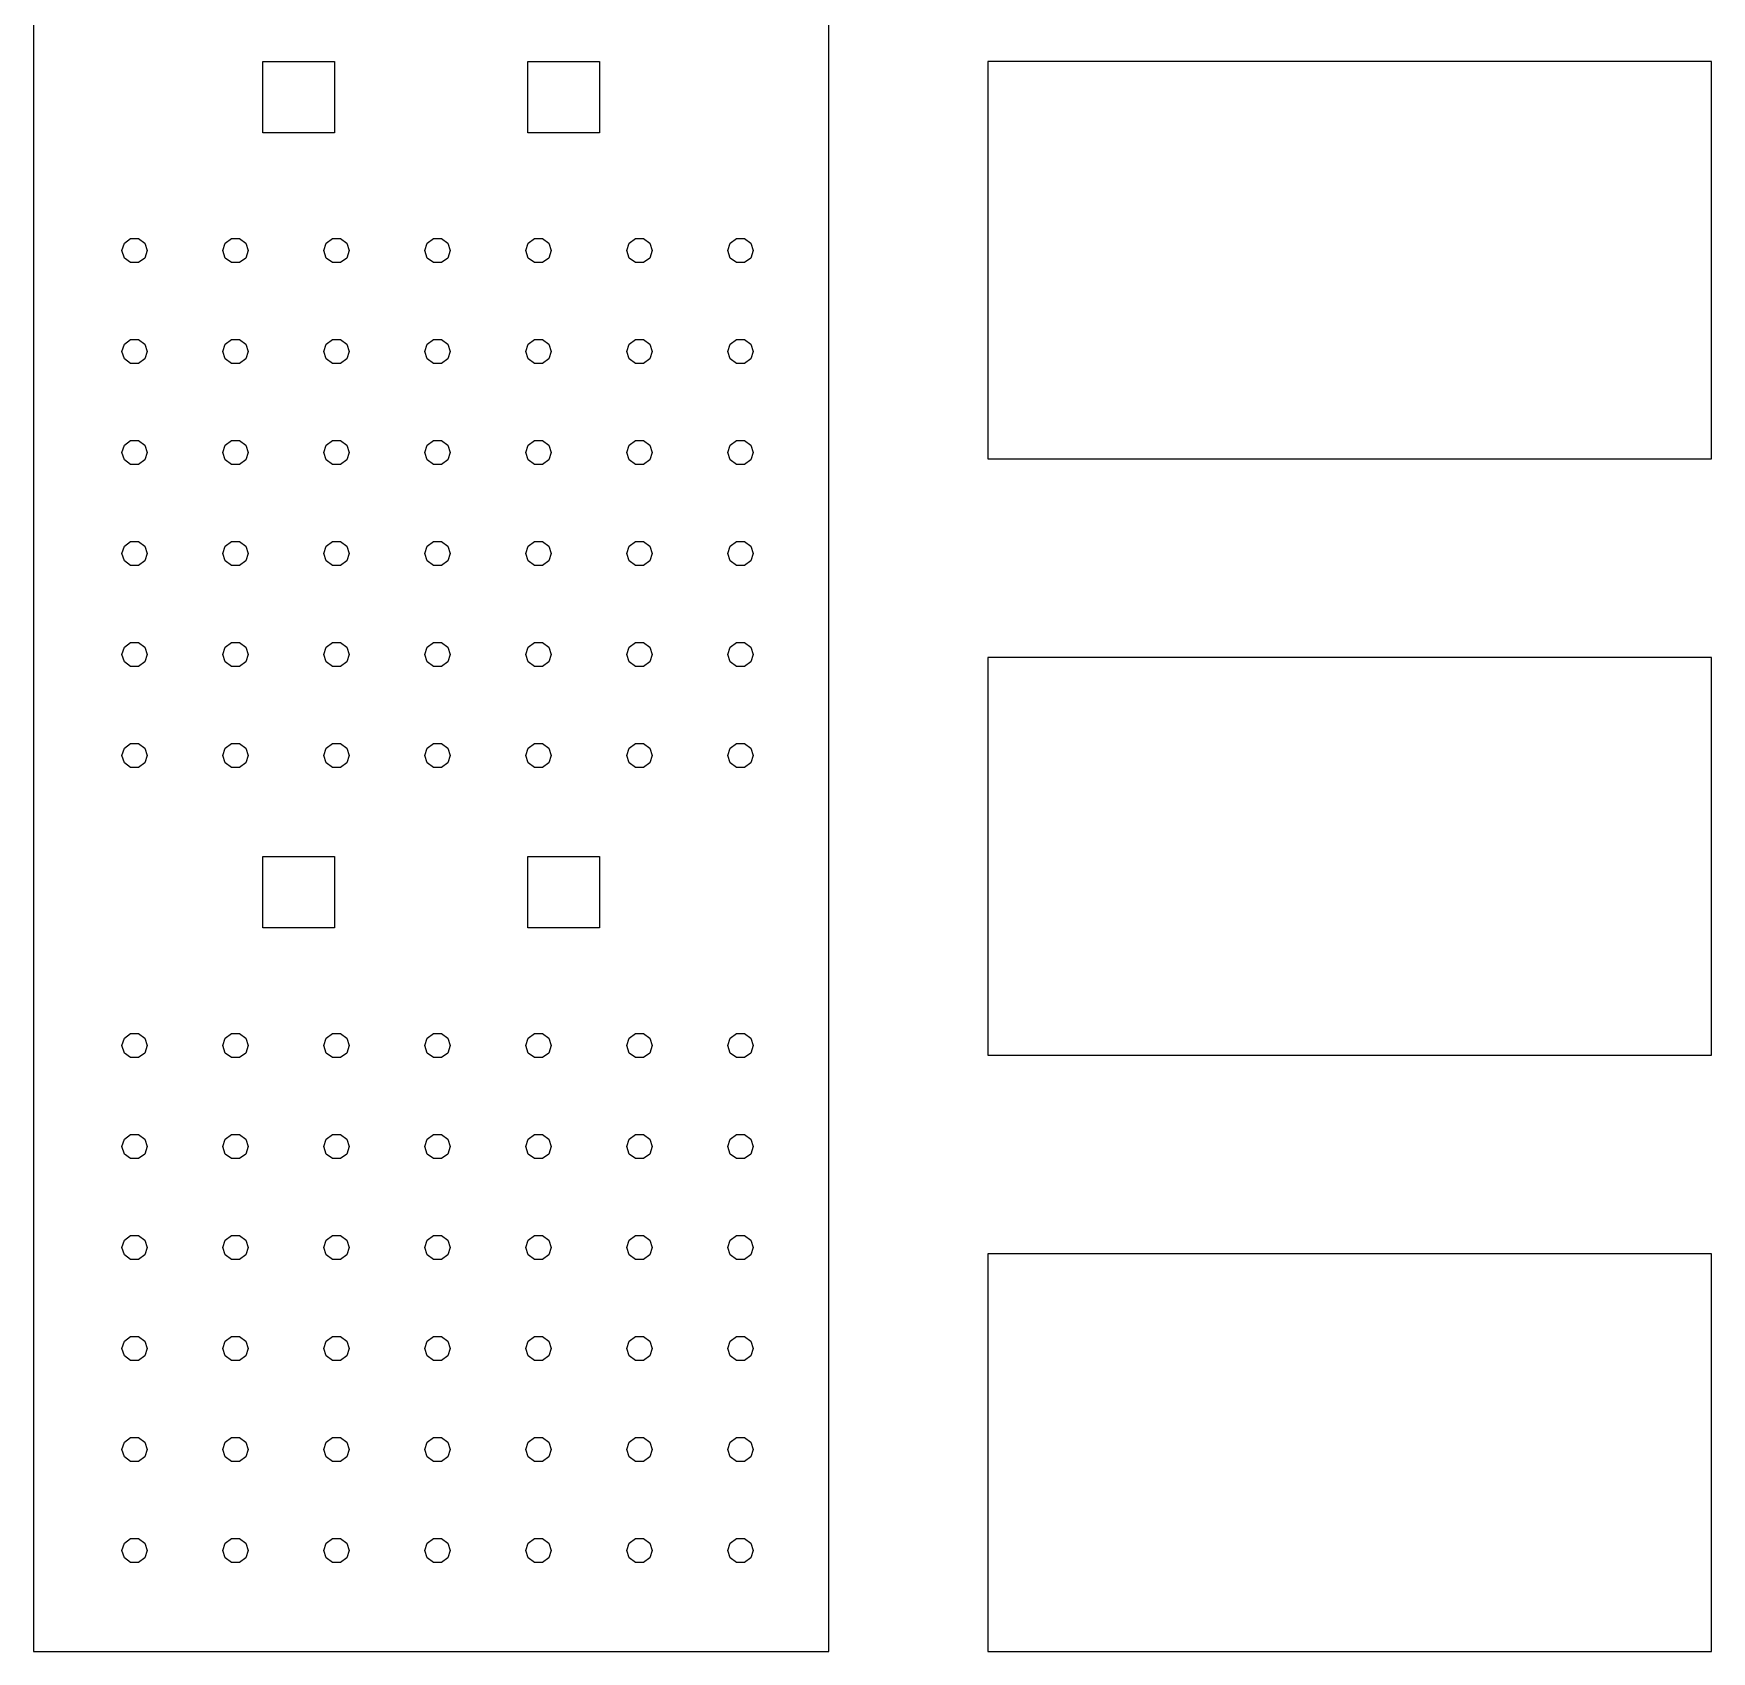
# Model space of a CAD drawing. Header units: metres. Extents: x 0 to 1158, y 0 to 1195.
# Drawn here: x 720 to 1142, y 480 to 887 of the extents above; entities that cross this region are included whole.
import ezdxf

# ---------------------------------------------------------------- set-up
doc = ezdxf.new("R2010")
doc.units = ezdxf.units.M

msp = doc.modelspace()

# ---------------------------------------------------------------- linework, layer by layer
for p, q in [((720, 1180), (720, 480)), ((920, 480), (920, 1180)), ((777.667, 862), (777.667, 880)), ((777.667, 880), (795.667, 880)), ((795.667, 880), (795.667, 862)), ((844.333, 862), (844.333, 880)), ((844.333, 880), (862.333, 880)), ((862.333, 880), (862.333, 862)), ((1142, 880), (960, 880)), ((960, 880), (960, 780)), ((1142, 780), (1142, 880)), ((795.667, 862), (777.667, 862)), ((862.333, 862), (844.333, 862)), ((742.225, 832.4), (742.831, 834.266)), ((742.831, 830.534), (742.225, 832.4)), ((742.831, 834.266), (744.419, 835.42)), ((744.419, 835.42), (746.381, 835.42)), ((746.381, 835.42), (747.969, 834.266)), ((747.969, 834.266), (748.575, 832.4)), ((748.575, 832.4), (747.969, 830.534)), ((767.625, 832.4), (768.231, 834.266)), ((768.231, 830.534), (767.625, 832.4)), ((768.231, 834.266), (769.819, 835.42)), ((769.819, 835.42), (771.781, 835.42)), ((771.781, 835.42), (773.369, 834.266)), ((773.369, 834.266), (773.975, 832.4)), ((773.975, 832.4), (773.369, 830.534)), ((793.025, 832.4), (793.631, 834.266)), ((793.631, 830.534), (793.025, 832.4)), ((793.631, 834.266), (795.219, 835.42)), ((795.219, 835.42), (797.181, 835.42)), ((797.181, 835.42), (798.769, 834.266)), ((798.769, 834.266), (799.375, 832.4)), ((799.375, 832.4), (798.769, 830.534)), ((818.425, 832.4), (819.031, 834.266)), ((819.031, 830.534), (818.425, 832.4)), ((819.031, 834.266), (820.619, 835.42)), ((820.619, 835.42), (822.581, 835.42)), ((822.581, 835.42), (824.169, 834.266)), ((824.169, 834.266), (824.775, 832.4)), ((824.775, 832.4), (824.169, 830.534)), ((843.825, 832.4), (844.431, 834.266)), ((844.431, 830.534), (843.825, 832.4)), ((844.431, 834.266), (846.019, 835.42)), ((846.019, 835.42), (847.981, 835.42)), ((847.981, 835.42), (849.569, 834.266)), ((849.569, 834.266), (850.175, 832.4)), ((850.175, 832.4), (849.569, 830.534)), ((869.225, 832.4), (869.831, 834.266)), ((869.831, 830.534), (869.225, 832.4)), ((869.831, 834.266), (871.419, 835.42)), ((871.419, 835.42), (873.381, 835.42)), ((873.381, 835.42), (874.969, 834.266)), ((874.969, 834.266), (875.575, 832.4)), ((875.575, 832.4), (874.969, 830.534)), ((894.625, 832.4), (895.231, 834.266)), ((895.231, 830.534), (894.625, 832.4)), ((895.231, 834.266), (896.819, 835.42)), ((896.819, 835.42), (898.781, 835.42)), ((898.781, 835.42), (900.369, 834.266)), ((900.369, 834.266), (900.975, 832.4)), ((900.975, 832.4), (900.369, 830.534)), ((744.419, 829.38), (742.831, 830.534)), ((746.381, 829.38), (744.419, 829.38)), ((747.969, 830.534), (746.381, 829.38)), ((769.819, 829.38), (768.231, 830.534)), ((771.781, 829.38), (769.819, 829.38)), ((773.369, 830.534), (771.781, 829.38)), ((795.219, 829.38), (793.631, 830.534)), ((797.181, 829.38), (795.219, 829.38)), ((798.769, 830.534), (797.181, 829.38)), ((820.619, 829.38), (819.031, 830.534)), ((822.581, 829.38), (820.619, 829.38)), ((824.169, 830.534), (822.581, 829.38)), ((846.019, 829.38), (844.431, 830.534)), ((847.981, 829.38), (846.019, 829.38)), ((849.569, 830.534), (847.981, 829.38)), ((871.419, 829.38), (869.831, 830.534)), ((873.381, 829.38), (871.419, 829.38)), ((874.969, 830.534), (873.381, 829.38)), ((896.819, 829.38), (895.231, 830.534)), ((898.781, 829.38), (896.819, 829.38)), ((900.369, 830.534), (898.781, 829.38)), ((742.225, 807), (742.831, 808.866)), ((742.831, 805.134), (742.225, 807)), ((742.831, 808.866), (744.419, 810.02)), ((744.419, 810.02), (746.381, 810.02)), ((746.381, 810.02), (747.969, 808.866)), ((747.969, 808.866), (748.575, 807)), ((748.575, 807), (747.969, 805.134)), ((767.625, 807), (768.231, 808.866)), ((768.231, 805.134), (767.625, 807)), ((768.231, 808.866), (769.819, 810.02)), ((769.819, 810.02), (771.781, 810.02)), ((771.781, 810.02), (773.369, 808.866)), ((773.369, 808.866), (773.975, 807)), ((773.975, 807), (773.369, 805.134)), ((793.025, 807), (793.631, 808.866)), ((793.631, 805.134), (793.025, 807)), ((793.631, 808.866), (795.219, 810.02)), ((795.219, 810.02), (797.181, 810.02)), ((797.181, 810.02), (798.769, 808.866)), ((798.769, 808.866), (799.375, 807)), ((799.375, 807), (798.769, 805.134)), ((818.425, 807), (819.031, 808.866)), ((819.031, 805.134), (818.425, 807)), ((819.031, 808.866), (820.619, 810.02)), ((820.619, 810.02), (822.581, 810.02)), ((822.581, 810.02), (824.169, 808.866)), ((824.169, 808.866), (824.775, 807)), ((824.775, 807), (824.169, 805.134)), ((843.825, 807), (844.431, 808.866)), ((844.431, 805.134), (843.825, 807)), ((844.431, 808.866), (846.019, 810.02)), ((846.019, 810.02), (847.981, 810.02)), ((847.981, 810.02), (849.569, 808.866)), ((849.569, 808.866), (850.175, 807)), ((850.175, 807), (849.569, 805.134)), ((869.225, 807), (869.831, 808.866)), ((869.831, 805.134), (869.225, 807)), ((869.831, 808.866), (871.419, 810.02)), ((871.419, 810.02), (873.381, 810.02)), ((873.381, 810.02), (874.969, 808.866)), ((874.969, 808.866), (875.575, 807)), ((875.575, 807), (874.969, 805.134)), ((894.625, 807), (895.231, 808.866)), ((895.231, 805.134), (894.625, 807)), ((895.231, 808.866), (896.819, 810.02)), ((896.819, 810.02), (898.781, 810.02)), ((898.781, 810.02), (900.369, 808.866)), ((900.369, 808.866), (900.975, 807)), ((900.975, 807), (900.369, 805.134)), ((744.419, 803.98), (742.831, 805.134)), ((746.381, 803.98), (744.419, 803.98)), ((747.969, 805.134), (746.381, 803.98)), ((769.819, 803.98), (768.231, 805.134)), ((771.781, 803.98), (769.819, 803.98)), ((773.369, 805.134), (771.781, 803.98)), ((795.219, 803.98), (793.631, 805.134)), ((797.181, 803.98), (795.219, 803.98)), ((798.769, 805.134), (797.181, 803.98)), ((820.619, 803.98), (819.031, 805.134)), ((822.581, 803.98), (820.619, 803.98)), ((824.169, 805.134), (822.581, 803.98)), ((846.019, 803.98), (844.431, 805.134)), ((847.981, 803.98), (846.019, 803.98)), ((849.569, 805.134), (847.981, 803.98)), ((871.419, 803.98), (869.831, 805.134)), ((873.381, 803.98), (871.419, 803.98)), ((874.969, 805.134), (873.381, 803.98)), ((896.819, 803.98), (895.231, 805.134)), ((898.781, 803.98), (896.819, 803.98)), ((900.369, 805.134), (898.781, 803.98)), ((742.225, 781.6), (742.831, 783.466)), ((742.831, 779.734), (742.225, 781.6)), ((742.831, 783.466), (744.419, 784.62)), ((744.419, 784.62), (746.381, 784.62)), ((746.381, 784.62), (747.969, 783.466)), ((747.969, 783.466), (748.575, 781.6)), ((748.575, 781.6), (747.969, 779.734)), ((767.625, 781.6), (768.231, 783.466)), ((768.231, 779.734), (767.625, 781.6)), ((768.231, 783.466), (769.819, 784.62)), ((769.819, 784.62), (771.781, 784.62)), ((771.781, 784.62), (773.369, 783.466)), ((773.369, 783.466), (773.975, 781.6)), ((773.975, 781.6), (773.369, 779.734)), ((793.025, 781.6), (793.631, 783.466)), ((793.631, 779.734), (793.025, 781.6)), ((793.631, 783.466), (795.219, 784.62)), ((795.219, 784.62), (797.181, 784.62)), ((797.181, 784.62), (798.769, 783.466)), ((798.769, 783.466), (799.375, 781.6)), ((799.375, 781.6), (798.769, 779.734)), ((818.425, 781.6), (819.031, 783.466)), ((819.031, 779.734), (818.425, 781.6)), ((819.031, 783.466), (820.619, 784.62)), ((820.619, 784.62), (822.581, 784.62)), ((822.581, 784.62), (824.169, 783.466)), ((824.169, 783.466), (824.775, 781.6)), ((824.775, 781.6), (824.169, 779.734)), ((843.825, 781.6), (844.431, 783.466)), ((844.431, 779.734), (843.825, 781.6)), ((844.431, 783.466), (846.019, 784.62)), ((846.019, 784.62), (847.981, 784.62)), ((847.981, 784.62), (849.569, 783.466)), ((849.569, 783.466), (850.175, 781.6)), ((850.175, 781.6), (849.569, 779.734)), ((869.225, 781.6), (869.831, 783.466)), ((869.831, 779.734), (869.225, 781.6)), ((869.831, 783.466), (871.419, 784.62)), ((871.419, 784.62), (873.381, 784.62)), ((873.381, 784.62), (874.969, 783.466)), ((874.969, 783.466), (875.575, 781.6)), ((875.575, 781.6), (874.969, 779.734)), ((894.625, 781.6), (895.231, 783.466)), ((895.231, 779.734), (894.625, 781.6)), ((895.231, 783.466), (896.819, 784.62)), ((896.819, 784.62), (898.781, 784.62)), ((898.781, 784.62), (900.369, 783.466)), ((900.369, 783.466), (900.975, 781.6)), ((900.975, 781.6), (900.369, 779.734)), ((744.419, 778.58), (742.831, 779.734)), ((746.381, 778.58), (744.419, 778.58)), ((747.969, 779.734), (746.381, 778.58)), ((769.819, 778.58), (768.231, 779.734)), ((771.781, 778.58), (769.819, 778.58)), ((773.369, 779.734), (771.781, 778.58)), ((795.219, 778.58), (793.631, 779.734)), ((797.181, 778.58), (795.219, 778.58)), ((798.769, 779.734), (797.181, 778.58)), ((820.619, 778.58), (819.031, 779.734)), ((822.581, 778.58), (820.619, 778.58)), ((824.169, 779.734), (822.581, 778.58)), ((846.019, 778.58), (844.431, 779.734)), ((847.981, 778.58), (846.019, 778.58)), ((849.569, 779.734), (847.981, 778.58)), ((871.419, 778.58), (869.831, 779.734)), ((873.381, 778.58), (871.419, 778.58)), ((874.969, 779.734), (873.381, 778.58)), ((896.819, 778.58), (895.231, 779.734)), ((898.781, 778.58), (896.819, 778.58)), ((900.369, 779.734), (898.781, 778.58)), ((960, 780), (1142, 780)), ((742.225, 756.2), (742.831, 758.066)), ((742.831, 754.334), (742.225, 756.2)), ((742.831, 758.066), (744.419, 759.22)), ((744.419, 759.22), (746.381, 759.22)), ((746.381, 759.22), (747.969, 758.066)), ((747.969, 758.066), (748.575, 756.2)), ((748.575, 756.2), (747.969, 754.334)), ((767.625, 756.2), (768.231, 758.066)), ((768.231, 754.334), (767.625, 756.2)), ((768.231, 758.066), (769.819, 759.22)), ((769.819, 759.22), (771.781, 759.22)), ((771.781, 759.22), (773.369, 758.066)), ((773.369, 758.066), (773.975, 756.2)), ((773.975, 756.2), (773.369, 754.334)), ((793.025, 756.2), (793.631, 758.066)), ((793.631, 754.334), (793.025, 756.2)), ((793.631, 758.066), (795.219, 759.22)), ((795.219, 759.22), (797.181, 759.22)), ((797.181, 759.22), (798.769, 758.066)), ((798.769, 758.066), (799.375, 756.2)), ((799.375, 756.2), (798.769, 754.334)), ((818.425, 756.2), (819.031, 758.066)), ((819.031, 754.334), (818.425, 756.2)), ((819.031, 758.066), (820.619, 759.22)), ((820.619, 759.22), (822.581, 759.22)), ((822.581, 759.22), (824.169, 758.066)), ((824.169, 758.066), (824.775, 756.2)), ((824.775, 756.2), (824.169, 754.334)), ((843.825, 756.2), (844.431, 758.066)), ((844.431, 754.334), (843.825, 756.2)), ((844.431, 758.066), (846.019, 759.22)), ((846.019, 759.22), (847.981, 759.22)), ((847.981, 759.22), (849.569, 758.066)), ((849.569, 758.066), (850.175, 756.2)), ((850.175, 756.2), (849.569, 754.334)), ((869.225, 756.2), (869.831, 758.066)), ((869.831, 754.334), (869.225, 756.2)), ((869.831, 758.066), (871.419, 759.22)), ((871.419, 759.22), (873.381, 759.22)), ((873.381, 759.22), (874.969, 758.066)), ((874.969, 758.066), (875.575, 756.2)), ((875.575, 756.2), (874.969, 754.334)), ((894.625, 756.2), (895.231, 758.066)), ((895.231, 754.334), (894.625, 756.2)), ((895.231, 758.066), (896.819, 759.22)), ((896.819, 759.22), (898.781, 759.22)), ((898.781, 759.22), (900.369, 758.066)), ((900.369, 758.066), (900.975, 756.2)), ((900.975, 756.2), (900.369, 754.334)), ((744.419, 753.18), (742.831, 754.334)), ((746.381, 753.18), (744.419, 753.18)), ((747.969, 754.334), (746.381, 753.18)), ((769.819, 753.18), (768.231, 754.334)), ((771.781, 753.18), (769.819, 753.18)), ((773.369, 754.334), (771.781, 753.18)), ((795.219, 753.18), (793.631, 754.334)), ((797.181, 753.18), (795.219, 753.18)), ((798.769, 754.334), (797.181, 753.18)), ((820.619, 753.18), (819.031, 754.334)), ((822.581, 753.18), (820.619, 753.18)), ((824.169, 754.334), (822.581, 753.18)), ((846.019, 753.18), (844.431, 754.334)), ((847.981, 753.18), (846.019, 753.18)), ((849.569, 754.334), (847.981, 753.18)), ((871.419, 753.18), (869.831, 754.334)), ((873.381, 753.18), (871.419, 753.18)), ((874.969, 754.334), (873.381, 753.18)), ((896.819, 753.18), (895.231, 754.334)), ((898.781, 753.18), (896.819, 753.18)), ((900.369, 754.334), (898.781, 753.18)), ((742.225, 730.8), (742.831, 732.666)), ((742.831, 728.934), (742.225, 730.8)), ((742.831, 732.666), (744.419, 733.82)), ((744.419, 733.82), (746.381, 733.82)), ((746.381, 733.82), (747.969, 732.666)), ((747.969, 732.666), (748.575, 730.8)), ((748.575, 730.8), (747.969, 728.934)), ((767.625, 730.8), (768.231, 732.666)), ((768.231, 728.934), (767.625, 730.8)), ((768.231, 732.666), (769.819, 733.82)), ((769.819, 733.82), (771.781, 733.82)), ((771.781, 733.82), (773.369, 732.666)), ((773.369, 732.666), (773.975, 730.8)), ((773.975, 730.8), (773.369, 728.934)), ((793.025, 730.8), (793.631, 732.666)), ((793.631, 728.934), (793.025, 730.8)), ((793.631, 732.666), (795.219, 733.82)), ((795.219, 733.82), (797.181, 733.82)), ((797.181, 733.82), (798.769, 732.666)), ((798.769, 732.666), (799.375, 730.8)), ((799.375, 730.8), (798.769, 728.934)), ((818.425, 730.8), (819.031, 732.666)), ((819.031, 728.934), (818.425, 730.8)), ((819.031, 732.666), (820.619, 733.82)), ((820.619, 733.82), (822.581, 733.82)), ((822.581, 733.82), (824.169, 732.666)), ((824.169, 732.666), (824.775, 730.8)), ((824.775, 730.8), (824.169, 728.934)), ((843.825, 730.8), (844.431, 732.666)), ((844.431, 728.934), (843.825, 730.8)), ((844.431, 732.666), (846.019, 733.82)), ((846.019, 733.82), (847.981, 733.82)), ((847.981, 733.82), (849.569, 732.666)), ((849.569, 732.666), (850.175, 730.8)), ((850.175, 730.8), (849.569, 728.934)), ((869.225, 730.8), (869.831, 732.666)), ((869.831, 728.934), (869.225, 730.8)), ((869.831, 732.666), (871.419, 733.82)), ((871.419, 733.82), (873.381, 733.82)), ((873.381, 733.82), (874.969, 732.666)), ((874.969, 732.666), (875.575, 730.8)), ((875.575, 730.8), (874.969, 728.934)), ((894.625, 730.8), (895.231, 732.666)), ((895.231, 728.934), (894.625, 730.8)), ((895.231, 732.666), (896.819, 733.82)), ((896.819, 733.82), (898.781, 733.82)), ((898.781, 733.82), (900.369, 732.666)), ((900.369, 732.666), (900.975, 730.8)), ((900.975, 730.8), (900.369, 728.934)), ((744.419, 727.78), (742.831, 728.934)), ((746.381, 727.78), (744.419, 727.78)), ((747.969, 728.934), (746.381, 727.78)), ((769.819, 727.78), (768.231, 728.934)), ((771.781, 727.78), (769.819, 727.78)), ((773.369, 728.934), (771.781, 727.78)), ((795.219, 727.78), (793.631, 728.934)), ((797.181, 727.78), (795.219, 727.78)), ((798.769, 728.934), (797.181, 727.78)), ((820.619, 727.78), (819.031, 728.934)), ((822.581, 727.78), (820.619, 727.78)), ((824.169, 728.934), (822.581, 727.78)), ((846.019, 727.78), (844.431, 728.934)), ((847.981, 727.78), (846.019, 727.78)), ((849.569, 728.934), (847.981, 727.78)), ((871.419, 727.78), (869.831, 728.934)), ((873.381, 727.78), (871.419, 727.78)), ((874.969, 728.934), (873.381, 727.78)), ((896.819, 727.78), (895.231, 728.934)), ((898.781, 727.78), (896.819, 727.78)), ((900.369, 728.934), (898.781, 727.78)), ((1142, 730), (960, 730)), ((960, 730), (960, 630)), ((1142, 630), (1142, 730)), ((742.225, 705.4), (742.831, 707.266)), ((742.831, 703.534), (742.225, 705.4)), ((742.831, 707.266), (744.419, 708.42)), ((744.419, 708.42), (746.381, 708.42)), ((746.381, 708.42), (747.969, 707.266)), ((747.969, 707.266), (748.575, 705.4)), ((748.575, 705.4), (747.969, 703.534)), ((767.625, 705.4), (768.231, 707.266)), ((768.231, 703.534), (767.625, 705.4)), ((768.231, 707.266), (769.819, 708.42)), ((769.819, 708.42), (771.781, 708.42)), ((771.781, 708.42), (773.369, 707.266)), ((773.369, 707.266), (773.975, 705.4)), ((773.975, 705.4), (773.369, 703.534)), ((793.025, 705.4), (793.631, 707.266)), ((793.631, 703.534), (793.025, 705.4)), ((793.631, 707.266), (795.219, 708.42)), ((795.219, 708.42), (797.181, 708.42)), ((797.181, 708.42), (798.769, 707.266)), ((798.769, 707.266), (799.375, 705.4)), ((799.375, 705.4), (798.769, 703.534)), ((818.425, 705.4), (819.031, 707.266)), ((819.031, 703.534), (818.425, 705.4)), ((819.031, 707.266), (820.619, 708.42)), ((820.619, 708.42), (822.581, 708.42)), ((822.581, 708.42), (824.169, 707.266)), ((824.169, 707.266), (824.775, 705.4)), ((824.775, 705.4), (824.169, 703.534)), ((843.825, 705.4), (844.431, 707.266)), ((844.431, 703.534), (843.825, 705.4)), ((844.431, 707.266), (846.019, 708.42)), ((846.019, 708.42), (847.981, 708.42)), ((847.981, 708.42), (849.569, 707.266)), ((849.569, 707.266), (850.175, 705.4)), ((850.175, 705.4), (849.569, 703.534)), ((869.225, 705.4), (869.831, 707.266)), ((869.831, 703.534), (869.225, 705.4)), ((869.831, 707.266), (871.419, 708.42)), ((871.419, 708.42), (873.381, 708.42)), ((873.381, 708.42), (874.969, 707.266)), ((874.969, 707.266), (875.575, 705.4)), ((875.575, 705.4), (874.969, 703.534)), ((894.625, 705.4), (895.231, 707.266)), ((895.231, 703.534), (894.625, 705.4)), ((895.231, 707.266), (896.819, 708.42)), ((896.819, 708.42), (898.781, 708.42)), ((898.781, 708.42), (900.369, 707.266)), ((900.369, 707.266), (900.975, 705.4)), ((900.975, 705.4), (900.369, 703.534)), ((744.419, 702.38), (742.831, 703.534)), ((746.381, 702.38), (744.419, 702.38)), ((747.969, 703.534), (746.381, 702.38)), ((769.819, 702.38), (768.231, 703.534)), ((771.781, 702.38), (769.819, 702.38)), ((773.369, 703.534), (771.781, 702.38)), ((795.219, 702.38), (793.631, 703.534)), ((797.181, 702.38), (795.219, 702.38)), ((798.769, 703.534), (797.181, 702.38)), ((820.619, 702.38), (819.031, 703.534)), ((822.581, 702.38), (820.619, 702.38)), ((824.169, 703.534), (822.581, 702.38)), ((846.019, 702.38), (844.431, 703.534)), ((847.981, 702.38), (846.019, 702.38)), ((849.569, 703.534), (847.981, 702.38)), ((871.419, 702.38), (869.831, 703.534)), ((873.381, 702.38), (871.419, 702.38)), ((874.969, 703.534), (873.381, 702.38)), ((896.819, 702.38), (895.231, 703.534)), ((898.781, 702.38), (896.819, 702.38)), ((900.369, 703.534), (898.781, 702.38)), ((777.667, 662), (777.667, 680)), ((777.667, 680), (795.667, 680)), ((795.667, 680), (795.667, 662)), ((844.333, 662), (844.333, 680)), ((844.333, 680), (862.333, 680)), ((862.333, 680), (862.333, 662)), ((795.667, 662), (777.667, 662)), ((862.333, 662), (844.333, 662)), ((742.225, 632.4), (742.831, 634.266)), ((742.831, 634.266), (744.419, 635.42)), ((744.419, 635.42), (746.381, 635.42)), ((746.381, 635.42), (747.969, 634.266)), ((747.969, 634.266), (748.575, 632.4)), ((767.625, 632.4), (768.231, 634.266)), ((768.231, 634.266), (769.819, 635.42)), ((769.819, 635.42), (771.781, 635.42)), ((771.781, 635.42), (773.369, 634.266)), ((773.369, 634.266), (773.975, 632.4)), ((793.025, 632.4), (793.631, 634.266)), ((793.631, 634.266), (795.219, 635.42)), ((795.219, 635.42), (797.181, 635.42)), ((797.181, 635.42), (798.769, 634.266)), ((798.769, 634.266), (799.375, 632.4)), ((818.425, 632.4), (819.031, 634.266)), ((819.031, 634.266), (820.619, 635.42)), ((820.619, 635.42), (822.581, 635.42)), ((822.581, 635.42), (824.169, 634.266)), ((824.169, 634.266), (824.775, 632.4)), ((843.825, 632.4), (844.431, 634.266)), ((844.431, 634.266), (846.019, 635.42)), ((846.019, 635.42), (847.981, 635.42)), ((847.981, 635.42), (849.569, 634.266)), ((849.569, 634.266), (850.175, 632.4)), ((869.225, 632.4), (869.831, 634.266)), ((869.831, 634.266), (871.419, 635.42)), ((871.419, 635.42), (873.381, 635.42)), ((873.381, 635.42), (874.969, 634.266)), ((874.969, 634.266), (875.575, 632.4)), ((894.625, 632.4), (895.231, 634.266)), ((895.231, 634.266), (896.819, 635.42)), ((896.819, 635.42), (898.781, 635.42)), ((898.781, 635.42), (900.369, 634.266)), ((900.369, 634.266), (900.975, 632.4)), ((742.831, 630.534), (742.225, 632.4)), ((744.419, 629.38), (742.831, 630.534)), ((746.381, 629.38), (744.419, 629.38)), ((747.969, 630.534), (746.381, 629.38)), ((748.575, 632.4), (747.969, 630.534)), ((768.231, 630.534), (767.625, 632.4)), ((769.819, 629.38), (768.231, 630.534)), ((771.781, 629.38), (769.819, 629.38)), ((773.369, 630.534), (771.781, 629.38)), ((773.975, 632.4), (773.369, 630.534)), ((793.631, 630.534), (793.025, 632.4)), ((795.219, 629.38), (793.631, 630.534)), ((797.181, 629.38), (795.219, 629.38)), ((798.769, 630.534), (797.181, 629.38)), ((799.375, 632.4), (798.769, 630.534)), ((819.031, 630.534), (818.425, 632.4)), ((820.619, 629.38), (819.031, 630.534)), ((822.581, 629.38), (820.619, 629.38)), ((824.169, 630.534), (822.581, 629.38)), ((824.775, 632.4), (824.169, 630.534)), ((844.431, 630.534), (843.825, 632.4)), ((846.019, 629.38), (844.431, 630.534)), ((847.981, 629.38), (846.019, 629.38)), ((849.569, 630.534), (847.981, 629.38)), ((850.175, 632.4), (849.569, 630.534)), ((869.831, 630.534), (869.225, 632.4)), ((871.419, 629.38), (869.831, 630.534)), ((873.381, 629.38), (871.419, 629.38)), ((874.969, 630.534), (873.381, 629.38)), ((875.575, 632.4), (874.969, 630.534)), ((895.231, 630.534), (894.625, 632.4)), ((896.819, 629.38), (895.231, 630.534)), ((898.781, 629.38), (896.819, 629.38)), ((900.369, 630.534), (898.781, 629.38)), ((900.975, 632.4), (900.369, 630.534)), ((960, 630), (1142, 630)), ((742.225, 607), (742.831, 608.866)), ((742.831, 608.866), (744.419, 610.02)), ((744.419, 610.02), (746.381, 610.02)), ((746.381, 610.02), (747.969, 608.866)), ((747.969, 608.866), (748.575, 607)), ((767.625, 607), (768.231, 608.866)), ((768.231, 608.866), (769.819, 610.02)), ((769.819, 610.02), (771.781, 610.02)), ((771.781, 610.02), (773.369, 608.866)), ((773.369, 608.866), (773.975, 607)), ((793.025, 607), (793.631, 608.866)), ((793.631, 608.866), (795.219, 610.02)), ((795.219, 610.02), (797.181, 610.02)), ((797.181, 610.02), (798.769, 608.866)), ((798.769, 608.866), (799.375, 607)), ((818.425, 607), (819.031, 608.866)), ((819.031, 608.866), (820.619, 610.02)), ((820.619, 610.02), (822.581, 610.02)), ((822.581, 610.02), (824.169, 608.866)), ((824.169, 608.866), (824.775, 607)), ((843.825, 607), (844.431, 608.866)), ((844.431, 608.866), (846.019, 610.02)), ((846.019, 610.02), (847.981, 610.02)), ((847.981, 610.02), (849.569, 608.866)), ((849.569, 608.866), (850.175, 607)), ((869.225, 607), (869.831, 608.866)), ((869.831, 608.866), (871.419, 610.02)), ((871.419, 610.02), (873.381, 610.02)), ((873.381, 610.02), (874.969, 608.866)), ((874.969, 608.866), (875.575, 607)), ((894.625, 607), (895.231, 608.866)), ((895.231, 608.866), (896.819, 610.02)), ((896.819, 610.02), (898.781, 610.02)), ((898.781, 610.02), (900.369, 608.866)), ((900.369, 608.866), (900.975, 607)), ((742.831, 605.134), (742.225, 607)), ((744.419, 603.98), (742.831, 605.134)), ((746.381, 603.98), (744.419, 603.98)), ((747.969, 605.134), (746.381, 603.98)), ((748.575, 607), (747.969, 605.134)), ((768.231, 605.134), (767.625, 607)), ((769.819, 603.98), (768.231, 605.134)), ((771.781, 603.98), (769.819, 603.98)), ((773.369, 605.134), (771.781, 603.98)), ((773.975, 607), (773.369, 605.134)), ((793.631, 605.134), (793.025, 607)), ((795.219, 603.98), (793.631, 605.134)), ((797.181, 603.98), (795.219, 603.98)), ((798.769, 605.134), (797.181, 603.98)), ((799.375, 607), (798.769, 605.134)), ((819.031, 605.134), (818.425, 607)), ((820.619, 603.98), (819.031, 605.134)), ((822.581, 603.98), (820.619, 603.98)), ((824.169, 605.134), (822.581, 603.98)), ((824.775, 607), (824.169, 605.134)), ((844.431, 605.134), (843.825, 607)), ((846.019, 603.98), (844.431, 605.134)), ((847.981, 603.98), (846.019, 603.98)), ((849.569, 605.134), (847.981, 603.98)), ((850.175, 607), (849.569, 605.134)), ((869.831, 605.134), (869.225, 607)), ((871.419, 603.98), (869.831, 605.134)), ((873.381, 603.98), (871.419, 603.98)), ((874.969, 605.134), (873.381, 603.98)), ((875.575, 607), (874.969, 605.134)), ((895.231, 605.134), (894.625, 607)), ((896.819, 603.98), (895.231, 605.134)), ((898.781, 603.98), (896.819, 603.98)), ((900.369, 605.134), (898.781, 603.98)), ((900.975, 607), (900.369, 605.134)), ((742.225, 581.6), (742.831, 583.466)), ((742.831, 583.466), (744.419, 584.62)), ((744.419, 584.62), (746.381, 584.62)), ((746.381, 584.62), (747.969, 583.466)), ((747.969, 583.466), (748.575, 581.6)), ((767.625, 581.6), (768.231, 583.466)), ((768.231, 583.466), (769.819, 584.62)), ((769.819, 584.62), (771.781, 584.62)), ((771.781, 584.62), (773.369, 583.466)), ((773.369, 583.466), (773.975, 581.6)), ((793.025, 581.6), (793.631, 583.466)), ((793.631, 583.466), (795.219, 584.62)), ((795.219, 584.62), (797.181, 584.62)), ((797.181, 584.62), (798.769, 583.466)), ((798.769, 583.466), (799.375, 581.6)), ((818.425, 581.6), (819.031, 583.466)), ((819.031, 583.466), (820.619, 584.62)), ((820.619, 584.62), (822.581, 584.62)), ((822.581, 584.62), (824.169, 583.466)), ((824.169, 583.466), (824.775, 581.6)), ((843.825, 581.6), (844.431, 583.466)), ((844.431, 583.466), (846.019, 584.62)), ((846.019, 584.62), (847.981, 584.62)), ((847.981, 584.62), (849.569, 583.466)), ((849.569, 583.466), (850.175, 581.6)), ((869.225, 581.6), (869.831, 583.466)), ((869.831, 583.466), (871.419, 584.62)), ((871.419, 584.62), (873.381, 584.62)), ((873.381, 584.62), (874.969, 583.466)), ((874.969, 583.466), (875.575, 581.6)), ((894.625, 581.6), (895.231, 583.466)), ((895.231, 583.466), (896.819, 584.62)), ((896.819, 584.62), (898.781, 584.62)), ((898.781, 584.62), (900.369, 583.466)), ((900.369, 583.466), (900.975, 581.6)), ((742.831, 579.734), (742.225, 581.6)), ((744.419, 578.58), (742.831, 579.734)), ((746.381, 578.58), (744.419, 578.58)), ((747.969, 579.734), (746.381, 578.58)), ((748.575, 581.6), (747.969, 579.734)), ((768.231, 579.734), (767.625, 581.6)), ((769.819, 578.58), (768.231, 579.734)), ((771.781, 578.58), (769.819, 578.58)), ((773.369, 579.734), (771.781, 578.58)), ((773.975, 581.6), (773.369, 579.734)), ((793.631, 579.734), (793.025, 581.6)), ((795.219, 578.58), (793.631, 579.734)), ((797.181, 578.58), (795.219, 578.58)), ((798.769, 579.734), (797.181, 578.58)), ((799.375, 581.6), (798.769, 579.734)), ((819.031, 579.734), (818.425, 581.6)), ((820.619, 578.58), (819.031, 579.734)), ((822.581, 578.58), (820.619, 578.58)), ((824.169, 579.734), (822.581, 578.58)), ((824.775, 581.6), (824.169, 579.734)), ((844.431, 579.734), (843.825, 581.6)), ((846.019, 578.58), (844.431, 579.734)), ((847.981, 578.58), (846.019, 578.58)), ((849.569, 579.734), (847.981, 578.58)), ((850.175, 581.6), (849.569, 579.734)), ((869.831, 579.734), (869.225, 581.6)), ((871.419, 578.58), (869.831, 579.734)), ((873.381, 578.58), (871.419, 578.58)), ((874.969, 579.734), (873.381, 578.58)), ((875.575, 581.6), (874.969, 579.734)), ((895.231, 579.734), (894.625, 581.6)), ((896.819, 578.58), (895.231, 579.734)), ((898.781, 578.58), (896.819, 578.58)), ((900.369, 579.734), (898.781, 578.58)), ((900.975, 581.6), (900.369, 579.734)), ((1142, 580), (960, 580)), ((960, 580), (960, 480)), ((1142, 480), (1142, 580)), ((742.225, 556.2), (742.831, 558.066)), ((742.831, 558.066), (744.419, 559.22)), ((744.419, 559.22), (746.381, 559.22)), ((746.381, 559.22), (747.969, 558.066)), ((747.969, 558.066), (748.575, 556.2)), ((767.625, 556.2), (768.231, 558.066)), ((768.231, 558.066), (769.819, 559.22)), ((769.819, 559.22), (771.781, 559.22)), ((771.781, 559.22), (773.369, 558.066)), ((773.369, 558.066), (773.975, 556.2)), ((793.025, 556.2), (793.631, 558.066)), ((793.631, 558.066), (795.219, 559.22)), ((795.219, 559.22), (797.181, 559.22)), ((797.181, 559.22), (798.769, 558.066)), ((798.769, 558.066), (799.375, 556.2)), ((818.425, 556.2), (819.031, 558.066)), ((819.031, 558.066), (820.619, 559.22)), ((820.619, 559.22), (822.581, 559.22)), ((822.581, 559.22), (824.169, 558.066)), ((824.169, 558.066), (824.775, 556.2)), ((843.825, 556.2), (844.431, 558.066)), ((844.431, 558.066), (846.019, 559.22)), ((846.019, 559.22), (847.981, 559.22)), ((847.981, 559.22), (849.569, 558.066)), ((849.569, 558.066), (850.175, 556.2)), ((869.225, 556.2), (869.831, 558.066)), ((869.831, 558.066), (871.419, 559.22)), ((871.419, 559.22), (873.381, 559.22)), ((873.381, 559.22), (874.969, 558.066)), ((874.969, 558.066), (875.575, 556.2)), ((894.625, 556.2), (895.231, 558.066)), ((895.231, 558.066), (896.819, 559.22)), ((896.819, 559.22), (898.781, 559.22)), ((898.781, 559.22), (900.369, 558.066)), ((900.369, 558.066), (900.975, 556.2)), ((742.831, 554.334), (742.225, 556.2)), ((744.419, 553.18), (742.831, 554.334)), ((746.381, 553.18), (744.419, 553.18)), ((747.969, 554.334), (746.381, 553.18)), ((748.575, 556.2), (747.969, 554.334)), ((768.231, 554.334), (767.625, 556.2)), ((769.819, 553.18), (768.231, 554.334)), ((771.781, 553.18), (769.819, 553.18)), ((773.369, 554.334), (771.781, 553.18)), ((773.975, 556.2), (773.369, 554.334)), ((793.631, 554.334), (793.025, 556.2)), ((795.219, 553.18), (793.631, 554.334)), ((797.181, 553.18), (795.219, 553.18)), ((798.769, 554.334), (797.181, 553.18)), ((799.375, 556.2), (798.769, 554.334)), ((819.031, 554.334), (818.425, 556.2)), ((820.619, 553.18), (819.031, 554.334)), ((822.581, 553.18), (820.619, 553.18)), ((824.169, 554.334), (822.581, 553.18)), ((824.775, 556.2), (824.169, 554.334)), ((844.431, 554.334), (843.825, 556.2)), ((846.019, 553.18), (844.431, 554.334)), ((847.981, 553.18), (846.019, 553.18)), ((849.569, 554.334), (847.981, 553.18)), ((850.175, 556.2), (849.569, 554.334)), ((869.831, 554.334), (869.225, 556.2)), ((871.419, 553.18), (869.831, 554.334)), ((873.381, 553.18), (871.419, 553.18)), ((874.969, 554.334), (873.381, 553.18)), ((875.575, 556.2), (874.969, 554.334)), ((895.231, 554.334), (894.625, 556.2)), ((896.819, 553.18), (895.231, 554.334)), ((898.781, 553.18), (896.819, 553.18)), ((900.369, 554.334), (898.781, 553.18)), ((900.975, 556.2), (900.369, 554.334)), ((742.225, 530.8), (742.831, 532.666)), ((742.831, 532.666), (744.419, 533.82)), ((744.419, 533.82), (746.381, 533.82)), ((746.381, 533.82), (747.969, 532.666)), ((747.969, 532.666), (748.575, 530.8)), ((767.625, 530.8), (768.231, 532.666)), ((768.231, 532.666), (769.819, 533.82)), ((769.819, 533.82), (771.781, 533.82)), ((771.781, 533.82), (773.369, 532.666)), ((773.369, 532.666), (773.975, 530.8)), ((793.025, 530.8), (793.631, 532.666)), ((793.631, 532.666), (795.219, 533.82)), ((795.219, 533.82), (797.181, 533.82)), ((797.181, 533.82), (798.769, 532.666)), ((798.769, 532.666), (799.375, 530.8)), ((818.425, 530.8), (819.031, 532.666)), ((819.031, 532.666), (820.619, 533.82)), ((820.619, 533.82), (822.581, 533.82)), ((822.581, 533.82), (824.169, 532.666)), ((824.169, 532.666), (824.775, 530.8)), ((843.825, 530.8), (844.431, 532.666)), ((844.431, 532.666), (846.019, 533.82)), ((846.019, 533.82), (847.981, 533.82)), ((847.981, 533.82), (849.569, 532.666)), ((849.569, 532.666), (850.175, 530.8)), ((869.225, 530.8), (869.831, 532.666)), ((869.831, 532.666), (871.419, 533.82)), ((871.419, 533.82), (873.381, 533.82)), ((873.381, 533.82), (874.969, 532.666)), ((874.969, 532.666), (875.575, 530.8)), ((894.625, 530.8), (895.231, 532.666)), ((895.231, 532.666), (896.819, 533.82)), ((896.819, 533.82), (898.781, 533.82)), ((898.781, 533.82), (900.369, 532.666)), ((900.369, 532.666), (900.975, 530.8)), ((742.831, 528.934), (742.225, 530.8)), ((744.419, 527.78), (742.831, 528.934)), ((746.381, 527.78), (744.419, 527.78)), ((747.969, 528.934), (746.381, 527.78)), ((748.575, 530.8), (747.969, 528.934)), ((768.231, 528.934), (767.625, 530.8)), ((769.819, 527.78), (768.231, 528.934)), ((771.781, 527.78), (769.819, 527.78)), ((773.369, 528.934), (771.781, 527.78)), ((773.975, 530.8), (773.369, 528.934)), ((793.631, 528.934), (793.025, 530.8)), ((795.219, 527.78), (793.631, 528.934)), ((797.181, 527.78), (795.219, 527.78)), ((798.769, 528.934), (797.181, 527.78)), ((799.375, 530.8), (798.769, 528.934)), ((819.031, 528.934), (818.425, 530.8)), ((820.619, 527.78), (819.031, 528.934)), ((822.581, 527.78), (820.619, 527.78)), ((824.169, 528.934), (822.581, 527.78)), ((824.775, 530.8), (824.169, 528.934)), ((844.431, 528.934), (843.825, 530.8)), ((846.019, 527.78), (844.431, 528.934)), ((847.981, 527.78), (846.019, 527.78)), ((849.569, 528.934), (847.981, 527.78)), ((850.175, 530.8), (849.569, 528.934)), ((869.831, 528.934), (869.225, 530.8)), ((871.419, 527.78), (869.831, 528.934)), ((873.381, 527.78), (871.419, 527.78)), ((874.969, 528.934), (873.381, 527.78)), ((875.575, 530.8), (874.969, 528.934)), ((895.231, 528.934), (894.625, 530.8)), ((896.819, 527.78), (895.231, 528.934)), ((898.781, 527.78), (896.819, 527.78)), ((900.369, 528.934), (898.781, 527.78)), ((900.975, 530.8), (900.369, 528.934)), ((742.225, 505.4), (742.831, 507.266)), ((742.831, 507.266), (744.419, 508.42)), ((744.419, 508.42), (746.381, 508.42)), ((746.381, 508.42), (747.969, 507.266)), ((747.969, 507.266), (748.575, 505.4)), ((767.625, 505.4), (768.231, 507.266)), ((768.231, 507.266), (769.819, 508.42)), ((769.819, 508.42), (771.781, 508.42)), ((771.781, 508.42), (773.369, 507.266)), ((773.369, 507.266), (773.975, 505.4)), ((793.025, 505.4), (793.631, 507.266)), ((793.631, 507.266), (795.219, 508.42)), ((795.219, 508.42), (797.181, 508.42)), ((797.181, 508.42), (798.769, 507.266)), ((798.769, 507.266), (799.375, 505.4)), ((818.425, 505.4), (819.031, 507.266)), ((819.031, 507.266), (820.619, 508.42)), ((820.619, 508.42), (822.581, 508.42)), ((822.581, 508.42), (824.169, 507.266)), ((824.169, 507.266), (824.775, 505.4)), ((843.825, 505.4), (844.431, 507.266)), ((844.431, 507.266), (846.019, 508.42)), ((846.019, 508.42), (847.981, 508.42)), ((847.981, 508.42), (849.569, 507.266)), ((849.569, 507.266), (850.175, 505.4)), ((869.225, 505.4), (869.831, 507.266)), ((869.831, 507.266), (871.419, 508.42)), ((871.419, 508.42), (873.381, 508.42)), ((873.381, 508.42), (874.969, 507.266)), ((874.969, 507.266), (875.575, 505.4)), ((894.625, 505.4), (895.231, 507.266)), ((895.231, 507.266), (896.819, 508.42)), ((896.819, 508.42), (898.781, 508.42)), ((898.781, 508.42), (900.369, 507.266)), ((900.369, 507.266), (900.975, 505.4)), ((742.831, 503.534), (742.225, 505.4)), ((744.419, 502.38), (742.831, 503.534)), ((746.381, 502.38), (744.419, 502.38)), ((747.969, 503.534), (746.381, 502.38)), ((748.575, 505.4), (747.969, 503.534)), ((768.231, 503.534), (767.625, 505.4)), ((769.819, 502.38), (768.231, 503.534)), ((771.781, 502.38), (769.819, 502.38)), ((773.369, 503.534), (771.781, 502.38)), ((773.975, 505.4), (773.369, 503.534)), ((793.631, 503.534), (793.025, 505.4)), ((795.219, 502.38), (793.631, 503.534)), ((797.181, 502.38), (795.219, 502.38)), ((798.769, 503.534), (797.181, 502.38)), ((799.375, 505.4), (798.769, 503.534)), ((819.031, 503.534), (818.425, 505.4)), ((820.619, 502.38), (819.031, 503.534)), ((822.581, 502.38), (820.619, 502.38)), ((824.169, 503.534), (822.581, 502.38)), ((824.775, 505.4), (824.169, 503.534)), ((844.431, 503.534), (843.825, 505.4)), ((846.019, 502.38), (844.431, 503.534)), ((847.981, 502.38), (846.019, 502.38)), ((849.569, 503.534), (847.981, 502.38)), ((850.175, 505.4), (849.569, 503.534)), ((869.831, 503.534), (869.225, 505.4)), ((871.419, 502.38), (869.831, 503.534)), ((873.381, 502.38), (871.419, 502.38)), ((874.969, 503.534), (873.381, 502.38)), ((875.575, 505.4), (874.969, 503.534)), ((895.231, 503.534), (894.625, 505.4)), ((896.819, 502.38), (895.231, 503.534)), ((898.781, 502.38), (896.819, 502.38)), ((900.369, 503.534), (898.781, 502.38)), ((900.975, 505.4), (900.369, 503.534)), ((720, 480), (920, 480)), ((960, 480), (1142, 480))]:
    msp.add_line(p, q)

doc.saveas('drawing.dxf')
